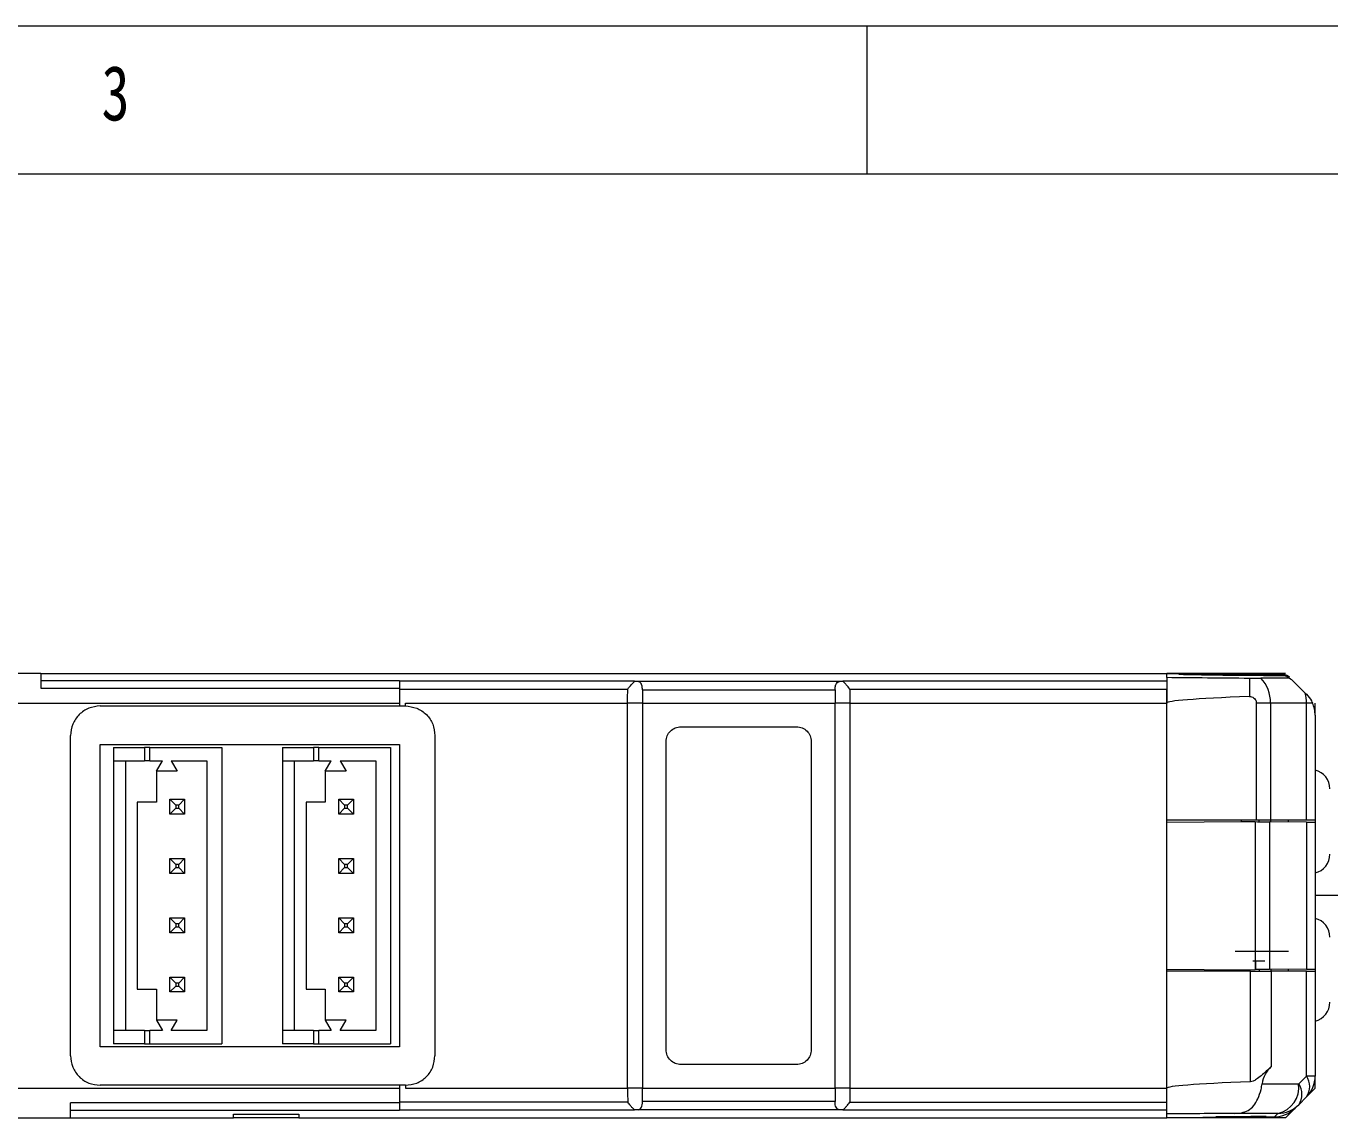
# Paper-space layout '시트2-ENG' of a CAD drawing. Header units: inches. Extents: x 0.2 to 16.3, y 0.2 to 11.5.
# Drawn here: x 5.182 to 6.914, y 10.046 to 11.496 of the extents above; entities that cross this region are included whole.
import ezdxf

# ---------------------------------------------------------------- set-up
doc = ezdxf.new("R2010")
doc.units = ezdxf.units.IN
doc.header["$MEASUREMENT"] = 0
doc.styles.add('SLDTEXTSTYLE3', font='TXT', dxfattribs={"width": 0.75})

psp = doc.layouts.new('시트2-ENG')

# ---------------------------------------------------------------- linework, layer by layer
at = {"color": 7, "linetype": 'Continuous', "lineweight": 18}
for p, q in [((16.3386, 11.4961), (0.1969, 11.4961)), ((6.2992, 11.2992), (6.2992, 11.4961)), ((16.1516, 11.2992), (0.3937, 11.2992)), ((5.2016, 10.6362), (5.1367, 10.6362)), ((5.2016, 10.6362), (6.6977, 10.6362)), ((5.2016, 10.6362), (5.2016, 10.6164)), ((5.678, 10.6263), (5.2016, 10.6263)), ((5.678, 10.6257), (5.678, 10.6263)), ((5.9903, 10.6257), (5.678, 10.6257)), ((5.678, 10.6257), (5.678, 10.6152)), ((5.9875, 10.6229), (5.9902, 10.6255)), ((5.9902, 10.6255), (5.9903, 10.6257)), ((6.2625, 10.6252), (5.9951, 10.6252)), ((6.6977, 10.6257), (6.2672, 10.6257)), ((6.2672, 10.6257), (6.2674, 10.6255)), ((6.27, 10.6229), (6.2674, 10.6255)), ((6.8552, 10.6362), (6.6977, 10.6362)), ((6.6977, 10.6309), (6.6977, 10.6362)), ((6.6977, 10.6362), (6.8517, 10.6349)), ((6.6977, 10.6309), (6.6977, 10.5968)), ((6.8074, 10.63), (6.8074, 10.6055)), ((6.8602, 10.6299), (6.8225, 10.6299)), ((6.852, 10.6345), (6.8517, 10.6349)), ((6.86, 10.6314), (6.8604, 10.631)), ((6.8667, 10.6247), (6.8814, 10.61)), ((5.2016, 10.6164), (5.678, 10.6164)), ((5.678, 10.6152), (5.9812, 10.6152)), ((6.0008, 10.6143), (6.2567, 10.6143)), ((6.2567, 10.6143), (6.2567, 10.5968)), ((6.2764, 10.6152), (6.6977, 10.6152)), ((6.6982, 10.6159), (6.6977, 10.6165)), ((6.6977, 10.5968), (6.6977, 10.6152)), ((6.8814, 10.61), (6.883, 10.6084)), ((5.1367, 10.5968), (5.678, 10.5968)), ((5.2804, 10.5929), (5.6859, 10.5929)), ((5.6859, 10.5929), (5.6859, 10.5968)), ((5.6859, 10.5968), (5.9811, 10.5968)), ((6.0008, 10.5968), (5.9811, 10.5968)), ((5.9811, 10.085), (5.9811, 10.5968)), ((6.0008, 10.5968), (6.0008, 10.085)), ((6.0008, 10.5968), (6.2567, 10.5968)), ((6.2567, 10.085), (6.2567, 10.5968)), ((6.2764, 10.5968), (6.2567, 10.5968)), ((6.2764, 10.5968), (6.2764, 10.085)), ((6.2764, 10.5968), (6.6977, 10.5968)), ((6.6977, 10.085), (6.6977, 10.5968)), ((6.6977, 10.4413), (6.6977, 10.5968)), ((6.8352, 10.5968), (6.8163, 10.5968)), ((6.8163, 10.5968), (6.8163, 10.4413)), ((6.883, 10.5968), (6.8352, 10.5968)), ((6.8352, 10.5968), (6.8352, 10.4413)), ((6.883, 10.4413), (6.883, 10.5968)), ((6.891, 10.5968), (6.883, 10.5968)), ((6.8945, 10.5805), (6.8945, 10.5968)), ((6.8945, 10.5805), (6.8945, 10.4413)), ((5.241, 10.1283), (5.241, 10.5535)), ((5.7252, 10.5535), (5.7252, 10.1283)), ((6.052, 10.5653), (6.2055, 10.5653)), ((5.2804, 10.5417), (5.678, 10.5417)), ((5.2804, 10.1401), (5.2804, 10.5417)), ((5.2981, 10.5378), (5.2981, 10.5201)), ((5.2981, 10.5378), (5.3394, 10.5378)), ((5.3394, 10.5378), (5.3394, 10.5201)), ((5.3463, 10.5378), (5.3394, 10.5378)), ((5.3463, 10.5201), (5.3463, 10.5378)), ((5.3463, 10.5378), (5.4418, 10.5378)), ((5.4418, 10.5378), (5.4418, 10.1441)), ((5.5225, 10.5378), (5.5225, 10.5201)), ((5.5225, 10.5378), (5.5638, 10.5378)), ((5.5638, 10.5378), (5.5638, 10.5201)), ((5.5708, 10.5378), (5.5638, 10.5378)), ((5.5708, 10.5201), (5.5708, 10.5378)), ((5.5708, 10.5378), (5.6662, 10.5378)), ((5.6662, 10.5378), (5.6662, 10.1441)), ((5.678, 10.5417), (5.678, 10.1401)), ((6.0323, 10.1362), (6.0323, 10.5456)), ((6.2252, 10.5456), (6.2252, 10.1362)), ((5.2981, 10.5201), (5.3394, 10.5201)), ((5.2981, 10.5201), (5.2981, 10.1618)), ((5.3138, 10.5201), (5.3138, 10.1618)), ((5.3463, 10.5201), (5.3394, 10.5201)), ((5.3463, 10.5201), (5.363, 10.5201)), ((5.3551, 10.5063), (5.363, 10.5201)), ((5.3748, 10.5201), (5.4221, 10.5201)), ((5.3748, 10.5201), (5.3828, 10.5063)), ((5.4221, 10.5201), (5.4221, 10.1618)), ((5.5225, 10.5201), (5.5638, 10.5201)), ((5.5225, 10.5201), (5.5225, 10.1618)), ((5.5382, 10.5201), (5.5382, 10.1618)), ((5.5708, 10.5201), (5.5638, 10.5201)), ((5.5708, 10.5201), (5.5874, 10.5201)), ((5.5795, 10.5063), (5.5874, 10.5201)), ((5.5992, 10.5201), (5.6465, 10.5201)), ((5.5992, 10.5201), (5.6072, 10.5063)), ((5.6465, 10.5201), (5.6465, 10.1618)), ((5.3828, 10.5063), (5.3551, 10.5063)), ((5.3551, 10.5063), (5.3551, 10.4649)), ((5.6072, 10.5063), (5.5795, 10.5063)), ((5.5795, 10.5063), (5.5795, 10.4649)), ((5.3296, 10.4649), (5.3296, 10.2169)), ((5.3551, 10.4649), (5.3296, 10.4649)), ((5.3729, 10.4492), (5.3729, 10.4689)), ((5.3729, 10.4689), (5.3807, 10.461)), ((5.3729, 10.4689), (5.3926, 10.4689)), ((5.3847, 10.461), (5.3926, 10.4689)), ((5.3926, 10.4689), (5.3926, 10.4492)), ((5.554, 10.4649), (5.554, 10.2169)), ((5.5795, 10.4649), (5.554, 10.4649)), ((5.5973, 10.4492), (5.5973, 10.4689)), ((5.5973, 10.4689), (5.6052, 10.461)), ((5.5973, 10.4689), (5.617, 10.4689)), ((5.6091, 10.461), (5.617, 10.4689)), ((5.617, 10.4689), (5.617, 10.4492)), ((5.3729, 10.4492), (5.3807, 10.4571)), ((5.3926, 10.4492), (5.3729, 10.4492)), ((5.3807, 10.461), (5.3807, 10.4571)), ((5.3847, 10.461), (5.3807, 10.461)), ((5.3807, 10.4571), (5.3847, 10.4571)), ((5.3847, 10.4571), (5.3847, 10.461)), ((5.3847, 10.4571), (5.3926, 10.4492)), ((5.5973, 10.4492), (5.6052, 10.4571)), ((5.617, 10.4492), (5.5973, 10.4492)), ((5.6052, 10.461), (5.6052, 10.4571)), ((5.6091, 10.461), (5.6052, 10.461)), ((5.6052, 10.4571), (5.6091, 10.4571)), ((5.6091, 10.4571), (5.6091, 10.461)), ((5.6091, 10.4571), (5.617, 10.4492)), ((6.8163, 10.4413), (6.6977, 10.4413)), ((6.6977, 10.4385), (6.7967, 10.4393)), ((6.6977, 10.2434), (6.6977, 10.4385)), ((6.7967, 10.4393), (6.7967, 10.4413)), ((6.7967, 10.4393), (6.8148, 10.4392)), ((6.8148, 10.4392), (6.8148, 10.2427)), ((6.8352, 10.4413), (6.8163, 10.4413)), ((6.82, 10.4391), (6.82, 10.4413)), ((6.8338, 10.439), (6.8338, 10.2428)), ((6.883, 10.4386), (6.8338, 10.439)), ((6.883, 10.4413), (6.8352, 10.4413)), ((6.8355, 10.439), (6.8355, 10.4413)), ((6.8591, 10.4388), (6.8591, 10.4413)), ((6.8945, 10.4413), (6.883, 10.4413)), ((6.883, 10.4386), (6.883, 10.2433)), ((6.8945, 10.4413), (6.8945, 10.4385)), ((6.8945, 10.4385), (6.8945, 10.2434)), ((5.3729, 10.3704), (5.3729, 10.3901)), ((5.3807, 10.3823), (5.3729, 10.3901)), ((5.3729, 10.3901), (5.3926, 10.3901)), ((5.3729, 10.3704), (5.3807, 10.3783)), ((5.3807, 10.3823), (5.3807, 10.3783)), ((5.3847, 10.3823), (5.3807, 10.3823)), ((5.3807, 10.3783), (5.3847, 10.3783)), ((5.3847, 10.3823), (5.3926, 10.3901)), ((5.3847, 10.3783), (5.3847, 10.3823)), ((5.3926, 10.3704), (5.3847, 10.3783)), ((5.3926, 10.3901), (5.3926, 10.3704)), ((5.5973, 10.3704), (5.5973, 10.3901)), ((5.6052, 10.3823), (5.5973, 10.3901)), ((5.5973, 10.3901), (5.617, 10.3901)), ((5.5973, 10.3704), (5.6052, 10.3783)), ((5.6052, 10.3823), (5.6052, 10.3783)), ((5.6091, 10.3823), (5.6052, 10.3823)), ((5.6052, 10.3783), (5.6091, 10.3783)), ((5.6091, 10.3823), (5.617, 10.3901)), ((5.6091, 10.3783), (5.6091, 10.3823)), ((5.617, 10.3704), (5.6091, 10.3783)), ((5.617, 10.3901), (5.617, 10.3704)), ((5.3926, 10.3704), (5.3729, 10.3704)), ((5.617, 10.3704), (5.5973, 10.3704)), ((5.3729, 10.3114), (5.3926, 10.3114)), ((5.3729, 10.3114), (5.3807, 10.3035)), ((5.3729, 10.2917), (5.3729, 10.3114)), ((5.3926, 10.3114), (5.3847, 10.3035)), ((5.3926, 10.3114), (5.3926, 10.2917)), ((5.5973, 10.2917), (5.5973, 10.3114)), ((5.5973, 10.3114), (5.6052, 10.3035)), ((5.5973, 10.3114), (5.617, 10.3114)), ((5.617, 10.3114), (5.6091, 10.3035)), ((5.617, 10.3114), (5.617, 10.2917)), ((5.3807, 10.2996), (5.3729, 10.2917)), ((5.3926, 10.2917), (5.3729, 10.2917)), ((5.3847, 10.3035), (5.3807, 10.3035)), ((5.3807, 10.3035), (5.3807, 10.2996)), ((5.3807, 10.2996), (5.3847, 10.2996)), ((5.3847, 10.2996), (5.3847, 10.3035)), ((5.3847, 10.2996), (5.3926, 10.2917)), ((5.6052, 10.2996), (5.5973, 10.2917)), ((5.617, 10.2917), (5.5973, 10.2917)), ((5.6052, 10.3035), (5.6052, 10.2996)), ((5.6091, 10.3035), (5.6052, 10.3035)), ((5.6052, 10.2996), (5.6091, 10.2996)), ((5.6091, 10.2996), (5.6091, 10.3035)), ((5.6091, 10.2996), (5.617, 10.2917)), ((6.7882, 10.2671), (6.8591, 10.2671)), ((6.6977, 10.2434), (6.7967, 10.2425)), ((6.8087, 10.2405), (6.6977, 10.2405)), ((6.6977, 10.085), (6.6977, 10.2405)), ((6.7967, 10.2425), (6.8148, 10.2427)), ((6.7967, 10.2425), (6.7967, 10.2405)), ((6.8087, 10.0937), (6.8087, 10.2405)), ((6.8087, 10.2405), (6.8362, 10.2405)), ((6.8118, 10.2543), (6.8276, 10.2543)), ((6.8158, 10.2427), (6.8158, 10.2543)), ((6.82, 10.2427), (6.82, 10.2405)), ((6.883, 10.2433), (6.8338, 10.2428)), ((6.8355, 10.2428), (6.8355, 10.2405)), ((6.8362, 10.2405), (6.8362, 10.1138)), ((6.883, 10.2405), (6.8362, 10.2405)), ((6.8591, 10.2405), (6.8591, 10.243)), ((6.883, 10.1013), (6.883, 10.2405)), ((6.883, 10.2405), (6.8945, 10.2405)), ((6.8945, 10.2434), (6.8945, 10.2405)), ((6.8945, 10.2405), (6.8945, 10.1013)), ((5.3729, 10.213), (5.3729, 10.2327)), ((5.3729, 10.2327), (5.3807, 10.2248)), ((5.3729, 10.2327), (5.3926, 10.2327)), ((5.3729, 10.213), (5.3807, 10.2208)), ((5.3807, 10.2248), (5.3807, 10.2208)), ((5.3847, 10.2248), (5.3807, 10.2248)), ((5.3807, 10.2208), (5.3847, 10.2208)), ((5.3847, 10.2248), (5.3926, 10.2327)), ((5.3847, 10.2208), (5.3847, 10.2248)), ((5.3847, 10.2208), (5.3926, 10.213)), ((5.3926, 10.2327), (5.3926, 10.213)), ((5.5973, 10.2327), (5.6052, 10.2248)), ((5.5973, 10.2327), (5.617, 10.2327)), ((5.5973, 10.213), (5.5973, 10.2327)), ((5.5973, 10.213), (5.6052, 10.2208)), ((5.6091, 10.2248), (5.6052, 10.2248)), ((5.6052, 10.2248), (5.6052, 10.2208)), ((5.6052, 10.2208), (5.6091, 10.2208)), ((5.6091, 10.2248), (5.617, 10.2327)), ((5.6091, 10.2208), (5.6091, 10.2248)), ((5.6091, 10.2208), (5.617, 10.213)), ((5.617, 10.2327), (5.617, 10.213)), ((5.3296, 10.2169), (5.3551, 10.2169)), ((5.3551, 10.2169), (5.3551, 10.1756)), ((5.3926, 10.213), (5.3729, 10.213)), ((5.554, 10.2169), (5.5795, 10.2169)), ((5.5795, 10.2169), (5.5795, 10.1756)), ((5.617, 10.213), (5.5973, 10.213)), ((5.3551, 10.1756), (5.363, 10.1618)), ((5.3828, 10.1756), (5.3551, 10.1756)), ((5.3748, 10.1618), (5.3828, 10.1756)), ((5.5795, 10.1756), (5.5874, 10.1618)), ((5.6072, 10.1756), (5.5795, 10.1756)), ((5.5992, 10.1618), (5.6072, 10.1756)), ((5.2981, 10.1618), (5.2981, 10.1441)), ((5.3394, 10.1618), (5.2981, 10.1618)), ((5.3394, 10.1618), (5.3394, 10.1441)), ((5.3394, 10.1618), (5.3463, 10.1618)), ((5.363, 10.1618), (5.3463, 10.1618)), ((5.3463, 10.1441), (5.3463, 10.1618)), ((5.4221, 10.1618), (5.3748, 10.1618)), ((5.5225, 10.1618), (5.5225, 10.1441)), ((5.5638, 10.1618), (5.5225, 10.1618)), ((5.5638, 10.1618), (5.5708, 10.1618)), ((5.5638, 10.1618), (5.5638, 10.1441)), ((5.5874, 10.1618), (5.5708, 10.1618)), ((5.5708, 10.1441), (5.5708, 10.1618)), ((5.6465, 10.1618), (5.5992, 10.1618)), ((5.678, 10.1401), (5.2804, 10.1401)), ((5.3394, 10.1441), (5.2981, 10.1441)), ((5.3394, 10.1441), (5.3463, 10.1441)), ((5.3463, 10.1441), (5.4418, 10.1441)), ((5.5638, 10.1441), (5.5225, 10.1441)), ((5.5638, 10.1441), (5.5708, 10.1441)), ((5.5708, 10.1441), (5.6662, 10.1441)), ((6.2055, 10.1165), (6.052, 10.1165)), ((6.8727, 10.0911), (6.883, 10.1013)), ((6.8945, 10.1013), (6.883, 10.1013)), ((6.8945, 10.085), (6.8945, 10.1013)), ((5.0678, 10.085), (5.678, 10.085)), ((5.6859, 10.089), (5.2804, 10.089)), ((5.6859, 10.089), (5.6859, 10.085)), ((5.6859, 10.085), (5.9811, 10.085)), ((6.0008, 10.085), (5.9811, 10.085)), ((6.0008, 10.085), (6.2567, 10.085)), ((6.0008, 10.0676), (6.0008, 10.085)), ((6.2764, 10.085), (6.2567, 10.085)), ((6.2764, 10.085), (6.6977, 10.085)), ((6.6977, 10.0509), (6.6977, 10.085)), ((6.8241, 10.0911), (6.8727, 10.0911)), ((6.883, 10.0735), (6.8945, 10.085)), ((5.678, 10.0655), (5.241, 10.0655)), ((5.9812, 10.0667), (5.678, 10.0666)), ((6.2567, 10.0676), (6.0008, 10.0676)), ((6.2764, 10.0667), (6.6977, 10.0666)), ((6.883, 10.0735), (6.8727, 10.0632)), ((5.678, 10.0556), (5.241, 10.0556)), ((5.4575, 10.0508), (5.5441, 10.0508)), ((5.4575, 10.0456), (5.4575, 10.0508)), ((5.5441, 10.0508), (5.5441, 10.0456)), ((5.9903, 10.0561), (5.678, 10.0561)), ((5.9902, 10.0563), (5.9875, 10.0589)), ((5.9902, 10.0563), (5.9903, 10.0561)), ((6.2625, 10.0566), (5.9951, 10.0566)), ((6.2672, 10.0561), (6.2674, 10.0563)), ((6.6977, 10.0561), (6.2672, 10.0561)), ((6.2674, 10.0563), (6.27, 10.0589)), ((6.6977, 10.0456), (6.6977, 10.0509)), ((6.8452, 10.0517), (6.7871, 10.0517)), ((6.8404, 10.0469), (6.8452, 10.0517)), ((6.8552, 10.0456), (6.8679, 10.0584)), ((6.8727, 10.0632), (6.8679, 10.0584)), ((5.0678, 10.0456), (5.241, 10.0456)), ((5.241, 10.0456), (5.4575, 10.0456)), ((5.5441, 10.0456), (5.4575, 10.0456)), ((5.5441, 10.0456), (6.6977, 10.0456)), ((6.8404, 10.0469), (6.6977, 10.0456)), ((6.8552, 10.0456), (6.6977, 10.0456))]:
    psp.add_line(p, q, dxfattribs=at)
at = {"color": 8, "linetype": 'Continuous', "lineweight": 18}
psp.add_line((6.9538, 10.3409), (6.8945, 10.3409), dxfattribs=at)
at = {"color": 7, "linetype": 'Continuous', "lineweight": 18}
for centre, radius, start, end in [((6.7901, 10.5985), 0.0451, 357.9275, 44.1764), ((6.8388, 10.5968), 0.0394, 57.1222, 68.5055), ((6.8388, 10.5968), 0.0394, 45, 57.1222), ((6.8287, 10.5969), 0.0543, 359.9208, 13.9139), ((6.8552, 10.5805), 0.0394, 0, 24.4698), ((6.8886, 10.4827), 0.0256, 0, 76.6576), ((6.8886, 10.396), 0.0256, 283.3424, 0), ((6.8886, 10.2858), 0.0256, 0, 76.6576), ((6.8886, 10.1992), 0.0256, 283.3424, 0), ((6.863, 10.085), 0.0394, 133.0427, 171.1675), ((6.863, 10.0874), 0.0244, 325.1431, 34.8569), ((6.8552, 10.1013), 0.0394, 315, 0), ((6.8377, 10.0862), 0.0353, 282.2637, 7.8728), ((6.8527, 10.0771), 0.0244, 325.1431, 34.8569), ((6.8449, 10.0911), 0.0394, 270.4951, 314.9996)]:
    psp.add_arc(centre, radius, start, end, dxfattribs=at)
for centre, major_axis, ratio, start_param, end_param in [((10.6262, 10.5968), (4.5114, -0.0394), 0.000076, 3.655544, 3.703017), ((6.7961, 10.6345), (0.0827, -0.0007), 0.008726, 0.827729, 5.47606), ((6.8516, 10.623), (-0.00835, 0.00835), 0.999923, 4.712389, 5.489099), ((11.209, 10.5968), (4.5114, 0), 0.008727, 2.920639, 3.141593), ((11.209, 10.085), (4.5114, 0), 0.008727, 2.919317, 3.141593), ((10.6262, 10.085), (4.5114, 0.0394), 0.000076, 2.58867, 2.627642), ((6.8401, 10.0863), (0.0278, 0.0278), 0.999923, 3.935679, 4.712389)]:
    psp.add_ellipse(centre, major_axis=major_axis, ratio=ratio, start_param=start_param, end_param=end_param, dxfattribs=at)
psp.add_ellipse((6.7961, 10.0474), major_axis=(0.0335, 0.0003), ratio=0.008726, dxfattribs=at)
for points, knots in [([(5.9812, 10.6152), (5.9828, 10.6173), (5.9851, 10.6203), (5.987, 10.6223), (5.9875, 10.6229)], [0, 0, 0, 0, 0.727207, 1, 1, 1, 1]), ([(5.9951, 10.6252), (5.9932, 10.6253), (5.9905, 10.6254), (5.9902, 10.6255), (5.9902, 10.6255)], [0, 0, 0, 0, 0.715699, 1, 1, 1, 1]), ([(6.0008, 10.6143), (6.0007, 10.616), (6.0005, 10.6195), (5.9991, 10.6231), (5.9972, 10.6249), (5.9957, 10.6251), (5.9951, 10.6252)], [0, 0, 0, 0, 0.270501, 0.540639, 0.820445, 1, 1, 1, 1]), ([(6.2567, 10.6143), (6.2568, 10.616), (6.257, 10.6195), (6.2585, 10.6231), (6.2603, 10.6249), (6.2619, 10.6251), (6.2625, 10.6252)], [0, 0, 0, 0, 0.270501, 0.54064, 0.820446, 1, 1, 1, 1]), ([(6.2674, 10.6255), (6.2672, 10.6255), (6.2667, 10.6254), (6.264, 10.6253), (6.2625, 10.6252)], [0, 0, 0, 0, 0.4520547, 1, 1, 1, 1]), ([(6.2764, 10.6152), (6.2747, 10.6173), (6.2725, 10.6203), (6.2706, 10.6223), (6.27, 10.6229)], [0, 0, 0, 0, 0.727207, 1, 1, 1, 1]), ([(6.8074, 10.63), (6.8087, 10.63), (6.8115, 10.6299), (6.8165, 10.6299), (6.8202, 10.6299), (6.8222, 10.6299), (6.8225, 10.6299)], [0, 0, 0, 0, 0.238751, 0.502449, 0.923769, 1, 1, 1, 1]), ([(6.8604, 10.631), (6.8589, 10.6321), (6.8564, 10.6341), (6.8533, 10.6344), (6.852, 10.6345)], [0, 0, 0, 0, 0.582995, 1, 1, 1, 1]), ([(5.9811, 10.5968), (5.9811, 10.5988), (5.9811, 10.6027), (5.9812, 10.608), (5.9812, 10.6125), (5.9812, 10.6143), (5.9812, 10.6152)], [0, 0, 0, 0, 0.249883, 0.499844, 0.749883, 1, 1, 1, 1]), ([(6.2764, 10.6152), (6.2764, 10.6143), (6.2764, 10.6125), (6.2764, 10.608), (6.2764, 10.6027), (6.2764, 10.5988), (6.2764, 10.5968)], [0, 0, 0, 0, 0.250117, 0.500156, 0.750117, 1, 1, 1, 1]), ([(6.8074, 10.6055), (6.8083, 10.6054), (6.8103, 10.6053), (6.8129, 10.6039), (6.815, 10.6018), (6.8161, 10.5993), (6.8163, 10.5976), (6.8163, 10.5968)], [0, 0, 0, 0, 0.209529, 0.419059, 0.628588, 0.838117, 1, 1, 1, 1]), ([(6.883, 10.6084), (6.8855, 10.6054), (6.8887, 10.6016), (6.8906, 10.5977), (6.891, 10.5968)], [0, 0, 0, 0, 0.765617, 1, 1, 1, 1]), ([(6.8148, 10.4392), (6.8188, 10.4392), (6.8259, 10.4391), (6.8314, 10.439), (6.8338, 10.439)], [0, 0, 0, 0, 0.557682, 1, 1, 1, 1]), ([(6.883, 10.4386), (6.8867, 10.4386), (6.8933, 10.4385), (6.8942, 10.4385), (6.8945, 10.4385)], [0, 0, 0, 0, 0.557568, 1, 1, 1, 1]), ([(6.8338, 10.2428), (6.8306, 10.2428), (6.8251, 10.2427), (6.8179, 10.2427), (6.8148, 10.2427)], [0, 0, 0, 0, 0.557681, 1, 1, 1, 1]), ([(6.883, 10.2433), (6.8867, 10.2433), (6.8933, 10.2433), (6.8942, 10.2433), (6.8945, 10.2434)], [0, 0, 0, 0, 0.557568, 1, 1, 1, 1]), ([(6.8362, 10.1138), (6.8319, 10.1098), (6.8259, 10.1042), (6.8175, 10.0974), (6.8127, 10.0944), (6.8098, 10.0939), (6.8087, 10.0937)], [0, 0, 0, 0, 0.5436634, 0.7640714, 0.9027298, 1, 1, 1, 1]), ([(5.9811, 10.085), (5.9811, 10.0831), (5.9811, 10.0791), (5.9812, 10.0738), (5.9812, 10.0693), (5.9812, 10.0676), (5.9812, 10.0667)], [0, 0, 0, 0, 0.249826, 0.499768, 0.749826, 1, 1, 1, 1]), ([(6.2567, 10.085), (6.2567, 10.082), (6.2567, 10.0759), (6.2567, 10.0704), (6.2567, 10.0676)], [0, 0, 0, 0, 0.500008, 1, 1, 1, 1]), ([(6.2764, 10.085), (6.2764, 10.0831), (6.2764, 10.0791), (6.2764, 10.0738), (6.2764, 10.0693), (6.2764, 10.0676), (6.2764, 10.0667)], [0, 0, 0, 0, 0.249883, 0.499844, 0.749883, 1, 1, 1, 1]), ([(6.7871, 10.0517), (6.7904, 10.0518), (6.797, 10.0521), (6.8062, 10.0554), (6.8134, 10.0616), (6.819, 10.0712), (6.8225, 10.0816), (6.8237, 10.0885), (6.8241, 10.0911)], [0, 0, 0, 0, 0.154072, 0.309207, 0.488335, 0.671502, 0.878231, 1, 1, 1, 1]), ([(5.9875, 10.0589), (5.9866, 10.0599), (5.9846, 10.062), (5.9824, 10.065), (5.9812, 10.0667)], [0, 0, 0, 0, 0.453789, 1, 1, 1, 1]), ([(5.9951, 10.0566), (5.996, 10.0568), (5.9977, 10.0571), (5.9995, 10.0595), (6.0006, 10.063), (6.0008, 10.066), (6.0008, 10.0676)], [0, 0, 0, 0, 0.268331, 0.522065, 0.764688, 1, 1, 1, 1]), ([(6.2625, 10.0566), (6.2616, 10.0568), (6.2599, 10.0571), (6.2581, 10.0595), (6.2569, 10.063), (6.2568, 10.066), (6.2567, 10.0676)], [0, 0, 0, 0, 0.268398, 0.522178, 0.764747, 1, 1, 1, 1]), ([(6.27, 10.0589), (6.2708, 10.0598), (6.2728, 10.0619), (6.275, 10.0649), (6.2764, 10.0667)], [0, 0, 0, 0, 0.395708, 1, 1, 1, 1]), ([(5.9951, 10.0566), (5.9936, 10.0566), (5.9909, 10.0565), (5.9904, 10.0564), (5.9902, 10.0563)], [0, 0, 0, 0, 0.523313, 1, 1, 1, 1]), ([(6.2674, 10.0563), (6.2672, 10.0564), (6.2667, 10.0565), (6.2639, 10.0566), (6.2625, 10.0566)], [0, 0, 0, 0, 0.479315, 1, 1, 1, 1])]:
    psp.add_open_spline(points, degree=3, knots=knots, dxfattribs=at)
for points in [[(5.678, 10.6152), (5.678, 10.6117), (5.678, 10.6046), (5.678, 10.5968), (5.678, 10.5929)], [(6.0008, 10.6143), (6.0008, 10.6115), (6.0008, 10.6059), (6.0008, 10.5999), (6.0008, 10.5968)], [(5.2804, 10.5929), (5.2752, 10.5923), (5.2649, 10.5911), (5.2519, 10.582), (5.2428, 10.569), (5.2416, 10.5587), (5.241, 10.5535)], [(5.6859, 10.5929), (5.691, 10.5923), (5.7013, 10.5911), (5.7144, 10.582), (5.7235, 10.569), (5.7246, 10.5587), (5.7252, 10.5535)], [(6.0323, 10.5456), (6.0326, 10.5482), (6.0332, 10.5534), (6.0378, 10.5599), (6.0443, 10.5644), (6.0494, 10.565), (6.052, 10.5653)], [(6.2055, 10.5653), (6.2081, 10.565), (6.2133, 10.5644), (6.2198, 10.5599), (6.2243, 10.5534), (6.2249, 10.5482), (6.2252, 10.5456)], [(6.052, 10.1165), (6.0494, 10.1168), (6.0443, 10.1174), (6.0378, 10.122), (6.0332, 10.1285), (6.0326, 10.1336), (6.0323, 10.1362)], [(6.2252, 10.1362), (6.2249, 10.1336), (6.2243, 10.1285), (6.2198, 10.122), (6.2133, 10.1174), (6.2081, 10.1168), (6.2055, 10.1165)], [(5.241, 10.1283), (5.2416, 10.1232), (5.2428, 10.1128), (5.2519, 10.0998), (5.2649, 10.0907), (5.2752, 10.0895), (5.2804, 10.089)], [(5.6859, 10.089), (5.691, 10.0895), (5.7013, 10.0907), (5.7144, 10.0998), (5.7235, 10.1128), (5.7246, 10.1232), (5.7252, 10.1283)], [(5.678, 10.089), (5.678, 10.0851), (5.678, 10.0773), (5.678, 10.0702), (5.678, 10.0666)], [(6.6977, 10.0666), (6.6977, 10.0695), (6.6977, 10.0754), (6.6977, 10.0818), (6.6977, 10.085)], [(5.241, 10.0456), (5.241, 10.0459), (5.241, 10.0464), (5.241, 10.0506), (5.241, 10.0569), (5.241, 10.0626), (5.241, 10.0655)], [(5.678, 10.0666), (5.678, 10.0651), (5.678, 10.0621), (5.678, 10.0589), (5.678, 10.0566), (5.678, 10.0563), (5.678, 10.0561)], [(6.6977, 10.0561), (6.6977, 10.0563), (6.6977, 10.0566), (6.6977, 10.0589), (6.6977, 10.0621), (6.6977, 10.0651), (6.6977, 10.0666)]]:
    psp.add_open_spline(points, degree=3, dxfattribs=at)

# ---------------------------------------------------------------- texts
at = {"color": 7, "linetype": 'Continuous', "lineweight": 0, "insert": (5.2822, 11.4436), "char_height": 0.0729, "attachment_point": 1, "style": 'SLDTEXTSTYLE3'}
psp.add_mtext('3', dxfattribs=at)

doc.saveas('drawing.dxf')
